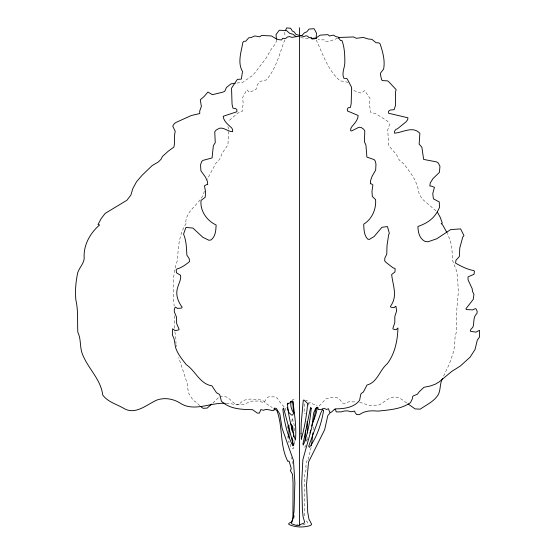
<?xml version="1.0" encoding="UTF-8"?>
<svg xmlns="http://www.w3.org/2000/svg" width="555" height="555" viewBox="0 0 555 555"><rect width="100%" height="100%" fill="white"/><g stroke="black" fill="none" stroke-linecap="round" stroke-linejoin="round"><path stroke-width="0.42" stroke-dasharray="2.77 2.08" d="M276.411 39.974L276.397 41.438L274.878 44.469L270.986 49.624L265.796 58.663L253.101 75.091L242.757 82.272L236.874 83.056M294.171 517.406L294.199 515.435M293.796 447.108L293.775 448.273L292.013 448.433L290.709 446.685L289.419 441.683M294.719 441.558L294.323 446.255M306.991 440.184L307.199 436.952M228.549 131.445L227.952 144.786L221.598 154.103L220.821 156.947L219.239 159.757L215.902 163.219L207.188 179.411M313.152 429.743L313.381 424.97M304.549 403.86L304.091 411.734L304.639 413.558L305.493 413.537M291.93 421.98L292.207 417.88L294.081 424.436L294.518 432.227M204.302 191.177C201.805 203.671 186.508 208.833 185.745 222.312L186.647 222.638C179.341 233.516 177.961 246.913 177.683 259.685C172.029 274.392 172.778 290.605 174.166 306.041M311.098 447.385L308.101 459.901L307.414 459.471L307.137 460.019L305.819 466.457L306.388 469.051L304.785 472.811L304.494 516.254M284.777 39.884C279.463 53.537 276.224 68.758 266.268 79.955L259.726 81.529L257.194 85.151L256.25 89.022L255.154 89.868L249.403 92.373L246.892 89.737L242.646 97.486L243.25 104.173L242.32 108.676L242.362 111.243L237.672 113.185L228.16 121.399M308.795 404.158L309.232 402.875L310.342 402.257L312.694 403.943L317.072 405.767M308.747 405.282L308.844 403.256L307.969 401.57L306.769 400.21L305.479 400.252M443.563 376.117L449.383 363.976L453.712 351.211L454.732 344.246L455.003 337.641L456.598 330.822L456.869 308.531L458.319 292.18L457.667 278.43L456.689 271.256L452.596 260.503L452.027 250.381L450.674 241.793L447.385 233.412M306.082 445.186L305.16 446.942L304.327 447.08L303.904 446.192M307.297 439.317L305.805 441.634M218.427 397.789L212.974 402.909M319.18 406.01L326.09 398.726L328.359 398.691L329.968 397.692L336.829 397.63L339.23 398.858L342.588 403.083L344.627 403.325L346.979 402.812L348.644 401.799L356.345 401.938M294.094 399.309L292.402 399.385M219.967 397.186L222.271 396.277C228.382 395.666 231.262 401.993 236.132 404.352L243.825 404.394L251.38 401.161L259.462 400.981L262.619 402.507L264.222 402.264L266.865 398.039L268.759 396.811L274.156 396.874L275.419 397.873L277.202 397.907L280.032 402.188L284.202 406.988M337.565 38.295L330.218 41.042L326.389 41.382L325.105 41.347L324.016 39.828L319.52 39.932L318.07 39.044M302.836 525.051L307.331 522.997L307.491 522.019L305.41 520.306M226.246 403.346C230.707 402.424 234.578 405.788 239.073 404.581C244.526 396.721 254.516 399.26 262.404 400.224L267.489 404.505L272.179 407.502M296.634 524.225L297.764 524.343M300.72 37.691L310.654 38.864M348.304 82.348L339.986 80.773C327.832 70.194 322.899 54.112 316.197 39.946M359.716 402.25L368.513 405.219L378.295 405.171C384.365 402.77 388.75 396.284 395.916 397.102C400.523 397.644 403.638 400.974 407.294 403.423M436.015 210.865L421.925 198.787L419.108 193.639L417.707 187.056L415.085 180.229L411.075 173.653L404.005 164.037L399.773 160.575L397.755 157.766L396.769 154.921L388.687 145.604L387.73 129.898L389.485 124.584L388.424 122.225L387.175 120.928L376.346 114.004L370.379 112.061L370.428 109.495L369.255 104.992L370.012 98.311L364.621 90.555L361.43 93.191L354.118 90.687L352.73 89.841L352.585 88.98M199.689 405.677L196.324 402.292L193.244 400.433L188.374 392.711L187.174 383.352L178.717 357.573M227.897 126.533L228.715 129.072M285.249 408.189L285.693 410.596M174.846 331.71L175.782 336.823L175.997 343.427M292.423 461.344L292.735 463.494M291.125 457.209L291.361 459.082M176.178 344.974L176.351 346.521M287.865 436.057L288.357 442.495M293.907 440.08L294.018 441.662M287.185 425.768L287.337 428.134M284.777 32.259L284.999 36.921M174.499 328.276L174.36 314.56"/><path stroke-width="0.83" d="M305.195 440.392L305.41 430.708M307.366 432.942L307.172 421.412M288.871 425.054L289.051 437.638M292.929 519.064L293.054 482.906L292.541 474.303L290.272 470.55L291.195 469.017L291.084 467.955L289.21 461.51L288.822 460.962L287.851 461.399C279.54 445.422 283.106 426.892 276.869 410.506L274.191 408.792M316.183 37.74L316.461 33.078L314.158 28.728L309.066 29.068L306.804 31.836L304.431 32.8L302.204 35.277L300.172 35.999M312.895 432.9L311.466 445.748M313.332 421.738L315.864 409.007L316.967 408.008M309.926 432.997L310.668 430.063M311.681 426.164C313.485 419.906 316.877 413.815 317.113 407.273M442.606 378.496C439.054 384.247 441.447 391.996 436.556 396.998C432.262 402.375 425.824 405.226 420.232 409.153L415.098 408.903L408.008 403.922M291.229 401.314C289.981 405.039 291.43 409.451 293.408 412.719L294.081 412.74M285.381 30.809L286.588 27.91L290.598 28.243L292.381 31.018L294.24 31.982L295.995 34.452L304.043 36.547L305.958 35.77L307.768 36.283L308.975 37.622L311.48 37.518L312.083 39.037L314.921 38.732L320.207 35.138L327.901 34.646L329.517 35.992L333.312 35.111L336.163 36.713L338.092 37.012L340.444 40.446L341.915 40.508C344.6 47.265 344.835 55.264 344.835 62.604C344.745 68.015 341.436 72.844 343.864 78.29L346.778 78.539L347.368 79.185L351.579 87.295L351.19 103.396L350.489 107.358L348.332 107.725L347.381 108.926L347.368 110.917L358.155 115.475C357.975 120.116 354.229 123.869 351.412 127.206L350.732 128.899L350.718 130.855L351.78 130.897L358.821 127.289L361.055 127.386L363.65 129.197L364.802 130.945L364.399 141.782L365.912 144.945L366.897 157.1L374.125 159.597L375.118 160.79L375.978 164.051L375.673 170.024L372.141 176.226L370.587 180.548L370.338 183.726L371.198 183.76L372.898 185.03L371.968 191.343L372.336 196.505L375.582 199.599C376.373 209.117 371.989 219.121 363.712 224.171C363.99 229.347 363.872 234.952 367.611 239.052L369.297 239.469L374.195 236.465L381.93 227.273L387.466 226.572L389.333 233.308L388.666 234.716L387.015 245.574L386.752 254.245L384.872 257.936L384.657 260.795L386.107 262.466L393.356 268.058L394.778 268.287L395.153 268.821L394.924 271.971L391.663 274.496C392.773 285.541 398.06 296.03 390.442 306.367L390.907 307.255L394.182 307.581L395.687 306.27L396.055 306.631L396.568 311.133L394.848 316.378L394.785 322.677L392.891 328.387L393.065 329.066L396.006 329.802L397.963 327.998C397.553 340.444 395.028 353.431 387.3 363.712C379.655 370.025 377.442 382.423 367.042 385.004L363.393 391.976L361.305 393.405L360.743 394.404L359.585 400.335C353.875 407.765 343.829 408.875 335.13 408.848L331.182 412.31L329.649 412.289L328.539 408.751L326.486 409.458L324.71 408.584L322.83 408.667L321.095 409.555L318.244 409.597L317.925 407.321L317.141 407.287L316.357 407.578L315.296 409.306L313.596 413.274L311.82 427.433L302.87 459.72L301.76 482.108L302.42 510.128L303.113 516.899L304.577 521.846L304.098 523.108L299.083 524.933M287.212 404.186L288.038 403.062M292.312 520.583L291.958 522.179M330.072 412.899L327.825 415.591L324.633 429.75L308.545 462.037L306.547 484.418L307.741 512.445L308.975 519.216L311.619 524.163L310.758 525.425C303.647 527.645 295.773 527.604 288.933 524.489L288.711 523.511L291.659 521.797M211.684 404.061L207.181 408.085L203.137 408.327L200.827 406.655M338.279 38.011L339.716 37.456L353.535 36.963L356.442 38.302L363.268 37.428L368.388 39.03L371.864 39.322L376.096 42.756L378.725 42.818L380.126 43.887C382.749 52.003 385.239 60.446 383.623 69.07L380.619 72.976L380.446 74.405L381.479 79.33L382.235 80.6L387.466 80.85L388.535 81.495L396.11 89.612L395.59 91.866L395.403 105.714L394.147 109.668L390.269 110.043L388.555 111.236L388.535 113.234L407.925 117.792L407.654 119.755L405.948 121.92L397.727 128.587L395.798 129.523L394.584 131.209L394.556 133.172C402.791 132.61 412.691 125.624 419.871 133.256L419.15 144.099L421.869 147.262L423.645 159.417L436.639 161.914L438.422 163.108L439.962 166.361L439.421 172.334L433.067 178.543L430.278 182.859L429.827 186.043L431.374 186.078L434.426 187.347L432.754 193.66L433.42 198.822L439.255 201.916L439.532 207.279C435.182 217.935 428.141 222.902 417.915 226.489C418.088 232.274 419.289 238.345 424.922 241.37L427.96 241.786L436.764 238.775L450.667 229.583L460.615 228.889L463.973 235.625L462.78 237.034L459.804 247.891L459.332 256.563L455.953 260.246L455.572 263.112C461.108 266.344 467.428 269.48 473.762 270.597L474.428 271.138L474.019 274.288L468.163 276.813L467.983 277.514L468.108 279.956L472.18 288.697L472.478 291.361L473.956 294.414L473.2 299.478L465.964 308.684L466.124 309.378L466.797 309.572L472.693 309.898L475.399 308.587L476.058 308.948L477.182 311.39L476.981 313.45C472.645 317.099 474.539 322.649 472.915 327.186L470.883 329.358L470.363 330.704L470.689 331.377L475.975 332.119L479.485 330.315L479.589 336.878L477.307 340.153L475.004 349.581L470.078 357.198L460.324 366.029L451.805 371.371L439.206 381.861L435.411 384.143L430.645 385.912L423.902 387.321L419.205 391.795L417.346 394.286L413.586 395.722L412.58 396.721L412.296 398.941L410.499 402.652C400.994 409.285 389.076 409.916 377.92 411.123C371.475 410.471 364.843 410.61 359.446 414.627L356.692 414.606L354.943 412.344L354.687 411.068L351.003 411.775L347.812 410.901L344.426 410.977L341.311 411.865L336.184 411.907L335.608 409.639L334.207 409.604M299.957 525.162L296.939 525.627L291.902 523.927L291.292 522.664L293.165 517.718L294.039 510.947L294.878 482.926L293.47 460.546L282.093 428.259L279.831 414.092L276.321 408.397L274.33 408.147L273.92 410.416C270.306 410.977 266.872 408.085 263.445 410.277L260.843 409.569L259.421 413.107L257.478 413.135L252.456 409.666C241.723 409.535 229.555 409.111 221.376 401.161L219.905 395.222L219.19 394.23L216.533 392.794L211.899 385.822C199.835 383.991 195.52 370.823 186.147 364.538C182.158 359.293 177.933 354.395 175.762 348.082C174.547 343.864 175.033 339.161 172.522 335.387L172.598 328.817L175.075 330.62L178.814 329.885L179.043 329.205L176.629 323.496L176.552 317.196L174.367 311.952L174.221 309.898L175.019 307.456L175.484 307.088L177.399 308.4L181.568 308.074L182.158 307.186C177.773 301.296 175.269 294.303 177.76 287.199C178.779 283.3 181.332 279.463 180.597 275.322L176.462 272.789L176.171 269.647L176.643 269.106C181.291 267.912 185.807 264.686 189.505 261.613L189.234 258.755L186.848 255.064C186.501 248.043 186.348 240.606 183.559 234.127L185.939 227.397L192.974 228.091L202.804 237.283L209.027 240.294L211.177 239.878C215.666 236.152 215.867 230.325 216.131 224.99C206.828 220.703 199.918 210.838 201.042 200.424L205.17 197.33L205.634 192.162L204.455 185.849L206.62 184.579L207.709 184.544L207.39 181.367L205.419 177.045L200.924 170.843L200.542 164.87L201.631 161.609L202.887 160.416L212.079 157.925L213.335 145.764L215.257 142.6L214.743 131.764L216.207 130.016L219.509 128.205C224.255 127.261 228.022 131.847 232.649 131.674L232.628 129.717L231.768 128.025C228.403 124.826 223.561 121.302 223.193 116.293L236.909 111.742L236.888 109.744L235.681 108.544L232.94 108.176L232.046 104.215L231.553 88.113L236.909 80.003L237.658 79.358L241.356 79.108L242.5 71.484C237.262 62.701 241.293 51.74 242.854 42.395L243.839 41.327L245.705 41.264L248.696 37.83L251.151 37.532L254.773 35.936L259.601 36.81L261.655 35.471L271.43 35.957L275.752 38.566L278.145 39.551L280.851 39.884L281.76 39.856L282.523 38.337L285.707 38.441L287.24 37.102L289.537 36.588L291.979 37.365L299.353 36.137M311.341 38.704L314.102 38.087L316.537 38.468M235.195 83.285L230.998 83.847L226.44 87.468L224.74 91.332L222.77 92.179L212.433 94.69L207.924 92.054L204.226 96.362L200.293 99.803L201.368 106.491L199.71 110.993L199.779 113.56L191.343 115.502L176.018 122.419L174.256 123.716L172.758 126.082L175.241 131.389C173.75 136.69 175.193 141.872 173.881 147.103L168.158 151.279L162.455 156.42L161.061 159.257L158.21 162.067L152.216 165.536L142.226 175.144L136.551 181.721L132.846 188.547L130.862 195.138L126.873 200.279L105.186 213.391L101.197 218.545L98.006 224.622L99.622 224.955C89.972 233.197 83.104 245.615 84.214 258.644C83.569 263.909 79.309 267.753 77.714 272.755C75.806 281.669 75.001 290.903 75.862 299.991C78.359 310.613 77.277 321.518 77.839 332.313C81.044 338.744 79.823 345.98 81.918 352.702C87.066 367.812 100.83 378.753 102.724 395.021C108.065 402.292 116.772 404.109 124.077 408.549C135.51 415.147 146.589 404.72 156.753 400.106C165.168 397.04 174.478 399.038 181.679 404.089C195.755 411.546 210.775 402.313 225.385 403.36M290.418 401.723L292.769 401.626L293.526 413.232L292.749 415.057L291.541 415.036L289.002 412.691L287.171 407.55M296.19 36.769L293.04 34.299L289.689 33.335L286.484 30.56L279.283 30.22L276.029 34.577L276.418 39.239M290.543 423.403L292.742 426.746L293.692 436.917M447.004 232.725L442.862 225.24L441.197 223.457L442.342 223.131L440.087 217.054L437.264 211.892M293.428 445.533L292.312 440.982L292.145 437.749M291.902 425.761L291.93 430.527M299.416 27.75L299.416 524.184M301.018 433.413L301.344 439.317C304.459 427.655 306.728 415.473 307.616 403.45L303.869 399.94L303.252 400.557L301.226 423.368L301.018 433.413M287.435 404.269C288.565 416.333 291.493 428.64 295.406 440.136C296.745 427.336 294.372 414.148 292.984 401.376L292.194 400.765L290.536 402.451L287.435 404.269M311.216 408.369C310.044 420.745 307.935 433.573 303.356 445.034L302.94 443.986L310.647 407.224L311.216 408.369M323.551 410.686C321.449 423.507 317.037 437.035 309.419 447.344L308.67 446.303L320.859 412.851L322.524 409.541L323.551 410.686M293.38 444.805L292.853 445.852C287.164 434.773 284.34 421.682 282.856 409.188L283.584 408.043L293.38 444.805"/></g></svg>
